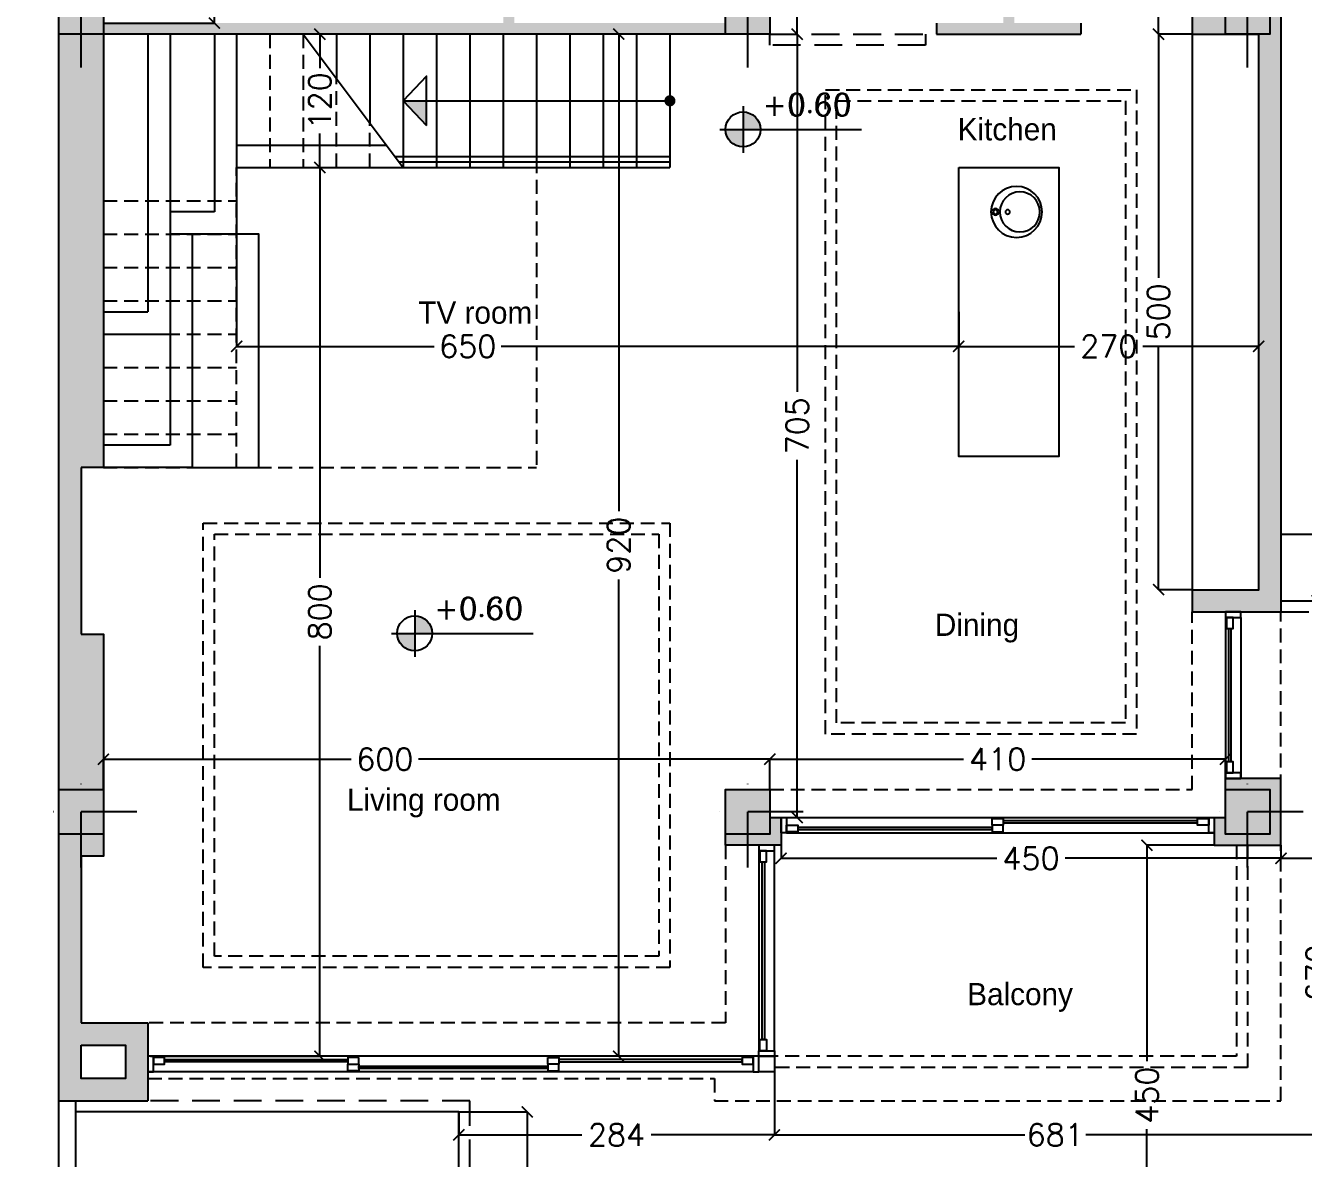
# Model space of a CAD drawing. Header units: millimetres. Extents: x 118878 to 201916, y 10986 to 20993.
# Drawn here: x 191751 to 192901, y 16521 to 17541 of the extents above; entities that cross this region are included whole.
import ezdxf

# ---------------------------------------------------------------- set-up
doc = ezdxf.new("R2010")
doc.units = ezdxf.units.MM
doc.header["$LTSCALE"] = 100
for name, pattern in [('DASHDOT', [1, 0.5, -0.25, 0, -0.25]), ('DASHED2', [0.375, 0.25, -0.125]), ('HIDDEN2', [0.1875, 0.125, -0.0625])]:
    doc.linetypes.add(name, pattern=pattern)
for name, color, linetype in [('0-NIVO', 51, 'Continuous'), ('0-WIN', 187, 'Continuous'), ('1', 1, 'Continuous'), ('2', 2, 'Continuous'), ('3', 3, 'Continuous'), ('4', 4, 'Continuous'), ('7', 7, 'Continuous'), ('8', 8, 'HIDDEN2'), ('9', 11, 'Continuous'), ('AX', 1, 'Continuous'), ('bou', 4, 'Continuous'), ('DIM', 7, 'Continuous'), ('furniture faz2', 181, 'Continuous'), ('K', 9, 'HIDDEN2'), ('text', 201, 'Continuous')]:
    doc.layers.add(name, color=color, linetype=linetype)
doc.styles.add('1', font='romans.shx')
doc.styles.add('ROMANC', font='ROMANC.SHX')
doc.styles.add('SHEET', font='andlso.ttf')
doc.dimstyles.new('100', dxfattribs={"dimtxt": 20, "dimasz": 10, "dimexe": 0, "dimexo": 0, "dimgap": 5, "dimtad": 0, "dimdec": 0, "dimzin": 0, "dimdsep": 46, "dimtxsty": '1', "dimblk": 'ARCHTICK', "dimcen": 0, "dimclrd": 8, "dimclre": 8, "dimclrt": 2, "dimadec": 0, "dimazin": 0, "dimtfac": 1, "dimtdec": 0, "dimtofl": 0, "dimtmove": 2, "dimatfit": 3, "dimldrblk": 'ARCHTICK', "dimfxl": 1, "dimtolj": 1, "dimtzin": 0, "dimarcsym": 0})

# ---------------------------------------------------------------- blocks, each defined once
blk = doc.blocks.new('SINK-K-1')
for centre, radius in [((0, 0), 23), ((-3, 0), 18), ((8, 0), 2), ((19, 0), 3), ((19, 0), 2)]:
    blk.add_circle(centre, radius)
blk = doc.blocks.new('col40x40')
at = {"layer": 'AX'}
h = blk.add_hatch(color=252, dxfattribs=at)
h.dxf.hatch_style = 1
h.paths.add_polyline_path([(-20, -20), (20, -20), (20, 20), (-20, 20)])
at = {"layer": 'AX', "linetype": 'DASHDOT'}
for p, q in [((0, 50), (0, -50)), ((50, 0), (-50, 0))]:
    blk.add_line(p, q, dxfattribs=at)
at = {"layer": 'AX', "color": 7}
blk.add_lwpolyline([(-20, -20), (20, -20), (20, 20), (-20, 20)], close=True, dxfattribs=at)
blk = doc.blocks.new('ax-t1')
at = {"xscale": -1}
for p in [(30, -260), (480, -260), (1080, -260), (30, -980), (480, -980), (1080, -980), (30, -1350), (480, -1350), (1080, -1350)]:
    blk.add_blockref('col40x40', p, dxfattribs=at)
blk = doc.blocks.new('AX-01')
at = {"layer": 'AX', "rotation": 180}
blk.add_blockref('ax-t1', (1100, -1370), dxfattribs=at)
blk = doc.blocks.new('cod-03')
at = {"layer": '1'}
for points in [[(18, 0, 0.414214), (0, 18), (0, 0)], [(0, 0), (-18, 0, 0.414214), (0, -18)]]:
    blk.add_hatch(color=256, dxfattribs=at).paths.add_polyline_path(points)
at = {"layer": '2'}
for p, q in [((0, 24), (0, -24)), ((-24, 0), (121.9, 0))]:
    blk.add_line(p, q, dxfattribs=at)
blk.add_circle((0, 0), 18, dxfattribs=at)
blk = doc.blocks.new('win-plan-112')
at = {"layer": '0-WIN'}
for p, q in [((385, 0), (5, 0)), ((385, -14), (0, -14))]:
    blk.add_line(p, q, dxfattribs=at)
for points in [[(5, 0), (0, 0), (0, -14), (5, -14)], [(390, 0), (385, 0), (385, -14), (390, -14)], [(15, -1), (5, -1), (5, -7), (15, -7)], [(15, -3), (190, -3), (190, -5), (15, -5)], [(200, -1), (190, -1), (190, -7), (200, -7)], [(190, -7), (200, -7), (200, -13), (190, -13)], [(200, -9), (375, -9), (375, -11), (200, -11)], [(385, -7), (375, -7), (375, -13), (385, -13)]]:
    blk.add_lwpolyline(points, close=True, dxfattribs=at)
blk = doc.blocks.new('win-plan-113')
at = {"layer": '0-WIN'}
for p, q in [((-5, 0), (-145, 0)), ((-5, -14), (-150, -14))]:
    blk.add_line(p, q, dxfattribs=at)
for points in [[(-145, 0), (-150, 0), (-150, -14), (-145, -14)], [(0, 0), (-5, 0), (-5, -14), (0, -14)], [(-135, -1), (-145, -1), (-145, -7), (-135, -7)], [(-135, -3), (-15, -3), (-15, -5), (-135, -5)], [(-5, -1), (-15, -1), (-15, -7), (-5, -7)]]:
    blk.add_lwpolyline(points, close=True, dxfattribs=at)
blk = doc.blocks.new('win-plan-114')
at = {"layer": '0-WIN'}
for p, q in [((0, 185), (0, 5)), ((14, 5), (14, 185)), ((-5, 0), (-545, 0)), ((-5, -14), (-550, -14))]:
    blk.add_line(p, q, dxfattribs=at)
for points in [[(0, 190), (0, 185), (14, 185), (14, 190)], [(1, 185), (1, 175), (7, 175), (7, 185)], [(3, 15), (3, 175), (5, 175), (5, 15)], [(1, 5), (1, 15), (7, 15), (7, 5)], [(0, 0), (0, 5), (14, 5), (14, 0)], [(-545, 0), (-550, 0), (-550, -14), (-545, -14)], [(-535, -1), (-545, -1), (-545, -7), (-535, -7)], [(-535, -3), (-370, -3), (-370, -5), (-535, -5)], [(-360, -1), (-370, -1), (-370, -7), (-360, -7)], [(-370, -7), (-360, -7), (-360, -13), (-370, -13)], [(-360, -9), (-190, -9), (-190, -11), (-360, -11)], [(-190, -1), (-180, -1), (-180, -7), (-190, -7)], [(-180, -7), (-190, -7), (-190, -13), (-180, -13)], [(-15, -3), (-180, -3), (-180, -5), (-15, -5)], [(-5, -1), (-15, -1), (-15, -7), (-5, -7)], [(0, 0), (-5, 0), (-5, -14), (0, -14)], [(0, 0), (14, 0), (14, -14), (0, -14)]]:
    blk.add_lwpolyline(points, close=True, dxfattribs=at)
blk = doc.blocks.new('_ArchTick')
at = {"color": 0, "linetype": 'ByBlock', "const_width": 0.15}
blk.add_lwpolyline([(-0.5, -0.5), (0.5, 0.5)], dxfattribs=at)
blk = doc.blocks.new('*D212')
at = {"layer": 'Defpoints', "color": 0, "transparency": 16777216}
for p in [(192881, 17023), (192913.7, 16353), (193106, 16353)]:
    blk.add_point(p, dxfattribs=at)
at = {"layer": 'DIM', "color": 8, "lineweight": -2, "transparency": 16777216}
for p, q in [((192881, 17023), (192913.7, 17023)), ((192913.7, 17023), (192913.7, 16718.2)), ((192913.7, 16353), (192913.7, 16657.7)), ((193106, 16353), (192913.7, 16353))]:
    blk.add_line(p, q, dxfattribs=at)
at = {"layer": 'DIM', "color": 8, "lineweight": -2, "transparency": 16777216, "xscale": 10, "yscale": 10, "zscale": 10}
for p, rotation in [((192913.7, 17023), 90), ((192913.7, 16353), 270)]:
    blk.add_blockref('_ArchTick', p, dxfattribs=dict(at, rotation=rotation))
at = {"layer": 'DIM', "color": 2, "transparency": 16777216, "insert": (192913.7, 16688), "char_height": 20, "attachment_point": 5, "rotation": 90, "style": '1'}
blk.add_mtext('\\A1;670', dxfattribs=at)
blk = doc.blocks.new('*D214')
at = {"layer": 'Defpoints', "color": 0, "transparency": 16777216}
for p in [(192141, 16563), (192202.6, 16563), (192141, 16353)]:
    blk.add_point(p, dxfattribs=at)
at = {"layer": 'DIM', "color": 8, "lineweight": -2, "transparency": 16777216}
for p, q in [((192141, 16563), (192202.6, 16563)), ((192202.6, 16563), (192202.6, 16488.7)), ((192202.6, 16353), (192202.6, 16427.3)), ((192141, 16353), (192202.6, 16353))]:
    blk.add_line(p, q, dxfattribs=at)
at = {"layer": 'DIM', "color": 8, "lineweight": -2, "transparency": 16777216, "xscale": 10, "yscale": 10, "zscale": 10}
for p, rotation in [((192202.6, 16563), 90), ((192202.6, 16353), 270)]:
    blk.add_blockref('_ArchTick', p, dxfattribs=dict(at, rotation=rotation))
at = {"layer": 'DIM', "color": 2, "transparency": 16777216, "insert": (192202.6, 16458), "char_height": 20, "attachment_point": 5, "rotation": 90, "style": '1'}
blk.add_mtext('\\A1;210', dxfattribs=at)
blk = doc.blocks.new('*D215')
at = {"layer": 'Defpoints', "color": 0, "transparency": 16777216}
for p in [(192821, 16803), (192623.5, 16353), (192760.4, 16353)]:
    blk.add_point(p, dxfattribs=at)
at = {"layer": 'DIM', "color": 8, "lineweight": -2, "transparency": 16777216}
for p, q in [((192821, 16803), (192760.4, 16803)), ((192760.4, 16803), (192760.4, 16608.7)), ((192760.4, 16353), (192760.4, 16547.3)), ((192623.5, 16353), (192760.4, 16353))]:
    blk.add_line(p, q, dxfattribs=at)
at = {"layer": 'DIM', "color": 8, "lineweight": -2, "transparency": 16777216, "xscale": 10, "yscale": 10, "zscale": 10}
for p, rotation in [((192760.4, 16803), 90), ((192760.4, 16353), 270)]:
    blk.add_blockref('_ArchTick', p, dxfattribs=dict(at, rotation=rotation))
at = {"layer": 'DIM', "color": 2, "transparency": 16777216, "insert": (192760.4, 16578), "char_height": 20, "attachment_point": 5, "rotation": 90, "style": '1'}
blk.add_mtext('\\A1;450', dxfattribs=at)
blk = doc.blocks.new('*D216')
at = {"layer": 'Defpoints', "color": 0, "transparency": 16777216}
for p in [(192431, 16803), (192881, 16803), (192881, 16791.2)]:
    blk.add_point(p, dxfattribs=at)
at = {"layer": 'DIM', "color": 8, "lineweight": -2, "transparency": 16777216}
for p, q in [((192431, 16803), (192431, 16791.2)), ((192881, 16803), (192881, 16791.2)), ((192431, 16791.2), (192625.3, 16791.2)), ((192881, 16791.2), (192686.7, 16791.2))]:
    blk.add_line(p, q, dxfattribs=at)
at = {"layer": 'DIM', "color": 8, "lineweight": -2, "transparency": 16777216, "xscale": 10, "yscale": 10, "zscale": 10, "rotation": 180}
blk.add_blockref('_ArchTick', (192431, 16791.2), dxfattribs=at)
at = {"layer": 'DIM', "color": 8, "lineweight": -2, "transparency": 16777216, "xscale": 10, "yscale": 10, "zscale": 10}
blk.add_blockref('_ArchTick', (192881, 16791.2), dxfattribs=at)
at = {"layer": 'DIM', "color": 2, "transparency": 16777216, "insert": (192656, 16791.2), "char_height": 20, "attachment_point": 5, "style": '1'}
blk.add_mtext('\\A1;450', dxfattribs=at)
blk = doc.blocks.new('*D217')
at = {"layer": 'Defpoints', "color": 0, "transparency": 16777216}
for p in [(193106, 16813), (192881, 16803), (193106, 16791.2)]:
    blk.add_point(p, dxfattribs=at)
at = {"layer": 'DIM', "color": 8, "lineweight": -2, "transparency": 16777216}
for p, q in [((193106, 16813), (193106, 16791.2)), ((192881, 16803), (192881, 16791.2)), ((192881, 16791.2), (192962.8, 16791.2)), ((193106, 16791.2), (193024.2, 16791.2))]:
    blk.add_line(p, q, dxfattribs=at)
at = {"layer": 'DIM', "color": 8, "lineweight": -2, "transparency": 16777216, "xscale": 10, "yscale": 10, "zscale": 10, "rotation": 180}
blk.add_blockref('_ArchTick', (192881, 16791.2), dxfattribs=at)
at = {"layer": 'DIM', "color": 8, "lineweight": -2, "transparency": 16777216, "xscale": 10, "yscale": 10, "zscale": 10}
blk.add_blockref('_ArchTick', (193106, 16791.2), dxfattribs=at)
at = {"layer": 'DIM', "color": 2, "transparency": 16777216, "insert": (192993.5, 16791.2), "char_height": 20, "attachment_point": 5, "style": '1'}
blk.add_mtext('\\A1;225', dxfattribs=at)
blk = doc.blocks.new('*D167')
at = {"layer": 'Defpoints', "color": 0, "transparency": 16777216}
for p in [(192431, 17888), (192421, 17533), (192445.6, 17533)]:
    blk.add_point(p, dxfattribs=at)
at = {"layer": 'DIM', "color": 8, "lineweight": -2, "transparency": 16777216}
for p, q in [((192431, 17888), (192445.6, 17888)), ((192445.6, 17888), (192445.6, 17741.2)), ((192445.6, 17533), (192445.6, 17679.8)), ((192421, 17533), (192445.6, 17533))]:
    blk.add_line(p, q, dxfattribs=at)
at = {"layer": 'DIM', "color": 8, "lineweight": -2, "transparency": 16777216, "xscale": 10, "yscale": 10, "zscale": 10}
for p, rotation in [((192445.6, 17888), 90), ((192445.6, 17533), 270)]:
    blk.add_blockref('_ArchTick', p, dxfattribs=dict(at, rotation=rotation))
at = {"layer": 'DIM', "color": 2, "transparency": 16777216, "insert": (192445.6, 17710.5), "char_height": 20, "attachment_point": 5, "rotation": 90, "style": '1'}
blk.add_mtext('\\A1;355', dxfattribs=at)
blk = doc.blocks.new('*D180')
at = {"layer": 'Defpoints', "color": 0, "transparency": 16777216}
for p in [(191841, 17938), (191821, 17543), (191921, 17543)]:
    blk.add_point(p, dxfattribs=at)
at = {"layer": 'DIM', "color": 8, "lineweight": -2, "transparency": 16777216}
for p, q in [((191841, 17938), (191921, 17938)), ((191921, 17938), (191921, 17771.2)), ((191921, 17543), (191921, 17709.8)), ((191821, 17543), (191921, 17543))]:
    blk.add_line(p, q, dxfattribs=at)
at = {"layer": 'DIM', "color": 8, "lineweight": -2, "transparency": 16777216, "xscale": 10, "yscale": 10, "zscale": 10}
for p, rotation in [((191921, 17938), 90), ((191921, 17543), 270)]:
    blk.add_blockref('_ArchTick', p, dxfattribs=dict(at, rotation=rotation))
at = {"layer": 'DIM', "color": 2, "transparency": 16777216, "insert": (191921, 17740.5), "char_height": 20, "attachment_point": 5, "rotation": 90, "style": '1'}
blk.add_mtext('\\A1;395', dxfattribs=at)
blk = doc.blocks.new('*D183')
at = {"layer": 'Defpoints', "color": 0, "transparency": 16777216}
for p in [(192421, 17533), (192426, 16828), (192445.6, 16828)]:
    blk.add_point(p, dxfattribs=at)
at = {"layer": 'DIM', "color": 8, "lineweight": -2, "transparency": 16777216}
for p, q in [((192421, 17533), (192445.6, 17533)), ((192445.6, 17533), (192445.6, 17211.2)), ((192445.6, 16828), (192445.6, 17149.8)), ((192426, 16828), (192445.6, 16828))]:
    blk.add_line(p, q, dxfattribs=at)
at = {"layer": 'DIM', "color": 8, "lineweight": -2, "transparency": 16777216, "xscale": 10, "yscale": 10, "zscale": 10}
for p, rotation in [((192445.6, 17533), 90), ((192445.6, 16828), 270)]:
    blk.add_blockref('_ArchTick', p, dxfattribs=dict(at, rotation=rotation))
at = {"layer": 'DIM', "color": 2, "transparency": 16777216, "insert": (192445.6, 17180.5), "char_height": 20, "attachment_point": 5, "rotation": 90, "style": '1'}
blk.add_mtext('\\A1;705', dxfattribs=at)
blk = doc.blocks.new('*D184')
at = {"layer": 'Defpoints', "color": 0, "transparency": 16777216}
for p in [(192421, 16880.4), (192831, 16863), (192421, 16853)]:
    blk.add_point(p, dxfattribs=at)
at = {"layer": 'DIM', "color": 8, "lineweight": -2, "transparency": 16777216}
for p, q in [((192421, 16853), (192421, 16880.4)), ((192421, 16880.4), (192595.3, 16880.4)), ((192831, 16880.4), (192656.7, 16880.4)), ((192831, 16863), (192831, 16880.4))]:
    blk.add_line(p, q, dxfattribs=at)
at = {"layer": 'DIM', "color": 8, "lineweight": -2, "transparency": 16777216, "xscale": 10, "yscale": 10, "zscale": 10, "rotation": 180}
blk.add_blockref('_ArchTick', (192421, 16880.4), dxfattribs=at)
at = {"layer": 'DIM', "color": 8, "lineweight": -2, "transparency": 16777216, "xscale": 10, "yscale": 10, "zscale": 10}
blk.add_blockref('_ArchTick', (192831, 16880.4), dxfattribs=at)
at = {"layer": 'DIM', "color": 2, "transparency": 16777216, "insert": (192626, 16880.4), "char_height": 20, "attachment_point": 5, "style": '1'}
blk.add_mtext('\\A1;410', dxfattribs=at)
blk = doc.blocks.new('*D185')
at = {"layer": 'Defpoints', "color": 0, "transparency": 16777216}
for p in [(191821, 16880.4), (191821, 16853), (192421, 16853)]:
    blk.add_point(p, dxfattribs=at)
at = {"layer": 'DIM', "color": 8, "lineweight": -2, "transparency": 16777216}
for p, q in [((191821, 16853), (191821, 16880.4)), ((191821, 16880.4), (192044.1, 16880.4)), ((192421, 16880.4), (192104.6, 16880.4)), ((192421, 16853), (192421, 16880.4))]:
    blk.add_line(p, q, dxfattribs=at)
at = {"layer": 'DIM', "color": 8, "lineweight": -2, "transparency": 16777216, "xscale": 10, "yscale": 10, "zscale": 10, "rotation": 180}
blk.add_blockref('_ArchTick', (191821, 16880.4), dxfattribs=at)
at = {"layer": 'DIM', "color": 8, "lineweight": -2, "transparency": 16777216, "xscale": 10, "yscale": 10, "zscale": 10}
blk.add_blockref('_ArchTick', (192421, 16880.4), dxfattribs=at)
at = {"layer": 'DIM', "color": 2, "transparency": 16777216, "insert": (192074.4, 16880.4), "char_height": 20, "attachment_point": 5, "style": '1'}
blk.add_mtext('\\A1;600', dxfattribs=at)
blk = doc.blocks.new('*D186')
at = {"layer": 'Defpoints', "color": 0, "transparency": 16777216}
for p in [(191971, 17413), (192015.9, 17413), (191863.5, 16613)]:
    blk.add_point(p, dxfattribs=at)
at = {"layer": 'DIM', "color": 8, "lineweight": -2, "transparency": 16777216}
for p, q in [((191971, 17413), (192015.9, 17413)), ((192015.9, 17413), (192015.9, 17043.7)), ((192015.9, 16613), (192015.9, 16982.3)), ((191863.5, 16613), (192015.9, 16613))]:
    blk.add_line(p, q, dxfattribs=at)
at = {"layer": 'DIM', "color": 8, "lineweight": -2, "transparency": 16777216, "xscale": 10, "yscale": 10, "zscale": 10}
for p, rotation in [((192015.9, 17413), 90), ((192015.9, 16613), 270)]:
    blk.add_blockref('_ArchTick', p, dxfattribs=dict(at, rotation=rotation))
at = {"layer": 'DIM', "color": 2, "transparency": 16777216, "insert": (192015.9, 17013), "char_height": 20, "attachment_point": 5, "rotation": 90, "style": '1'}
blk.add_mtext('\\A1;800', dxfattribs=at)
blk = doc.blocks.new('*D189')
at = {"layer": 'Defpoints', "color": 0, "transparency": 16777216}
for p in [(191941, 17353), (192591, 17283), (192591, 17252)]:
    blk.add_point(p, dxfattribs=at)
at = {"layer": 'DIM', "color": 8, "lineweight": -2, "transparency": 16777216}
for p, q in [((191941, 17353), (191941, 17252)), ((192591, 17283), (192591, 17252)), ((191941, 17252), (192118.7, 17252)), ((192591, 17252), (192179.2, 17252))]:
    blk.add_line(p, q, dxfattribs=at)
at = {"layer": 'DIM', "color": 8, "lineweight": -2, "transparency": 16777216, "xscale": 10, "yscale": 10, "zscale": 10, "rotation": 180}
blk.add_blockref('_ArchTick', (191941, 17252), dxfattribs=at)
at = {"layer": 'DIM', "color": 8, "lineweight": -2, "transparency": 16777216, "xscale": 10, "yscale": 10, "zscale": 10}
blk.add_blockref('_ArchTick', (192591, 17252), dxfattribs=at)
at = {"layer": 'DIM', "color": 2, "transparency": 16777216, "insert": (192149, 17252), "char_height": 20, "attachment_point": 5, "style": '1'}
blk.add_mtext('\\A1;650', dxfattribs=at)
blk = doc.blocks.new('*D190')
at = {"layer": 'Defpoints', "color": 0, "transparency": 16777216}
for p in [(192591, 17283), (192861, 17252), (192861, 17238)]:
    blk.add_point(p, dxfattribs=at)
at = {"layer": 'DIM', "color": 8, "lineweight": -2, "transparency": 16777216}
for p, q in [((192591, 17283), (192591, 17252)), ((192591, 17252), (192695.3, 17252)), ((192861, 17252), (192756.7, 17252)), ((192861, 17238), (192861, 17252))]:
    blk.add_line(p, q, dxfattribs=at)
at = {"layer": 'DIM', "color": 8, "lineweight": -2, "transparency": 16777216, "xscale": 10, "yscale": 10, "zscale": 10, "rotation": 180}
blk.add_blockref('_ArchTick', (192591, 17252), dxfattribs=at)
at = {"layer": 'DIM', "color": 8, "lineweight": -2, "transparency": 16777216, "xscale": 10, "yscale": 10, "zscale": 10}
blk.add_blockref('_ArchTick', (192861, 17252), dxfattribs=at)
at = {"layer": 'DIM', "color": 2, "transparency": 16777216, "insert": (192726, 17252), "char_height": 20, "attachment_point": 5, "style": '1'}
blk.add_mtext('\\A1;270', dxfattribs=at)
blk = doc.blocks.new('*D191')
at = {"layer": 'Defpoints', "color": 0, "transparency": 16777216}
for p in [(192801, 17533), (192770.8, 17033), (192801, 17033)]:
    blk.add_point(p, dxfattribs=at)
at = {"layer": 'DIM', "color": 8, "lineweight": -2, "transparency": 16777216}
for p, q in [((192801, 17533), (192770.8, 17533)), ((192770.8, 17533), (192770.8, 17313.7)), ((192770.8, 17033), (192770.8, 17252.3)), ((192801, 17033), (192770.8, 17033))]:
    blk.add_line(p, q, dxfattribs=at)
at = {"layer": 'DIM', "color": 8, "lineweight": -2, "transparency": 16777216, "xscale": 10, "yscale": 10, "zscale": 10}
for p, rotation in [((192770.8, 17533), 90), ((192770.8, 17033), 270)]:
    blk.add_blockref('_ArchTick', p, dxfattribs=dict(at, rotation=rotation))
at = {"layer": 'DIM', "color": 2, "transparency": 16777216, "insert": (192770.8, 17283), "char_height": 20, "attachment_point": 5, "rotation": 90, "style": '1'}
blk.add_mtext('\\A1;500', dxfattribs=at)
blk = doc.blocks.new('*D198')
at = {"layer": 'Defpoints', "color": 0, "transparency": 16777216}
for p in [(192770.8, 17753), (192796, 17753), (192801, 17533)]:
    blk.add_point(p, dxfattribs=at)
at = {"layer": 'DIM', "color": 8, "lineweight": -2, "transparency": 16777216}
for p, q in [((192796, 17753), (192770.8, 17753)), ((192770.8, 17753), (192770.8, 17659.4)), ((192770.8, 17533), (192770.8, 17598)), ((192801, 17533), (192770.8, 17533))]:
    blk.add_line(p, q, dxfattribs=at)
at = {"layer": 'DIM', "color": 8, "lineweight": -2, "transparency": 16777216, "xscale": 10, "yscale": 10, "zscale": 10}
for p, rotation in [((192770.8, 17753), 90), ((192770.8, 17533), 270)]:
    blk.add_blockref('_ArchTick', p, dxfattribs=dict(at, rotation=rotation))
at = {"layer": 'DIM', "color": 2, "transparency": 16777216, "insert": (192770.8, 17628.7), "char_height": 20, "attachment_point": 5, "rotation": 90, "style": '1'}
blk.add_mtext('\\A1;220', dxfattribs=at)
blk = doc.blocks.new('*D223')
at = {"layer": 'Defpoints', "color": 0, "transparency": 16777216}
for p in [(192015.9, 17533), (192031, 17533), (191971, 17413)]:
    blk.add_point(p, dxfattribs=at)
at = {"layer": 'DIM', "color": 8, "lineweight": -2, "transparency": 16777216}
for p, q in [((192031, 17533), (192015.9, 17533)), ((192015.9, 17533), (192015.9, 17502.3)), ((192015.9, 17413), (192015.9, 17443.7)), ((191971, 17413), (192015.9, 17413))]:
    blk.add_line(p, q, dxfattribs=at)
at = {"layer": 'DIM', "color": 8, "lineweight": -2, "transparency": 16777216, "xscale": 10, "yscale": 10, "zscale": 10}
for p, rotation in [((192015.9, 17533), 90), ((192015.9, 17413), 270)]:
    blk.add_blockref('_ArchTick', p, dxfattribs=dict(at, rotation=rotation))
at = {"layer": 'DIM', "color": 2, "transparency": 16777216, "insert": (192015.9, 17473), "char_height": 20, "attachment_point": 5, "rotation": 90, "style": '1'}
blk.add_mtext('\\A1;120', dxfattribs=at)
blk = doc.blocks.new('*D224')
at = {"layer": 'Defpoints', "color": 0, "transparency": 16777216}
for p in [(192284.9, 17533), (192381, 17533), (192411, 16613)]:
    blk.add_point(p, dxfattribs=at)
at = {"layer": 'DIM', "color": 8, "lineweight": -2, "transparency": 16777216}
for p, q in [((192381, 17533), (192284.9, 17533)), ((192284.9, 17533), (192284.9, 17103.7)), ((192284.9, 16613), (192284.9, 17042.3)), ((192411, 16613), (192284.9, 16613))]:
    blk.add_line(p, q, dxfattribs=at)
at = {"layer": 'DIM', "color": 8, "lineweight": -2, "transparency": 16777216, "xscale": 10, "yscale": 10, "zscale": 10}
for p, rotation in [((192284.9, 17533), 90), ((192284.9, 16613), 270)]:
    blk.add_blockref('_ArchTick', p, dxfattribs=dict(at, rotation=rotation))
at = {"layer": 'DIM', "color": 2, "transparency": 16777216, "insert": (192284.9, 17073), "char_height": 20, "attachment_point": 5, "rotation": 90, "style": '1'}
blk.add_mtext('\\A1;920', dxfattribs=at)
blk = doc.blocks.new('*D239')
at = {"layer": '9', "color": 8, "lineweight": -2, "transparency": 16777216}
for p, q in [((192425, 16599), (192425, 16542.3)), ((192141, 16563), (192141, 16542.3)), ((192141, 16542.3), (192251.8, 16542.3)), ((192425, 16542.3), (192314.2, 16542.3))]:
    blk.add_line(p, q, dxfattribs=at)
at = {"layer": 'Defpoints', "color": 0, "transparency": 16777216}
for p in [(192425, 16599), (192141, 16563), (192425, 16542.3)]:
    blk.add_point(p, dxfattribs=at)
at = {"layer": '9', "color": 8, "lineweight": -2, "transparency": 16777216, "xscale": 10, "yscale": 10, "zscale": 10, "rotation": 180}
blk.add_blockref('_ArchTick', (192141, 16542.3), dxfattribs=at)
at = {"layer": '9', "color": 8, "lineweight": -2, "transparency": 16777216, "xscale": 10, "yscale": 10, "zscale": 10}
blk.add_blockref('_ArchTick', (192425, 16542.3), dxfattribs=at)
at = {"layer": '9', "color": 2, "transparency": 16777216, "insert": (192283, 16542.3), "char_height": 20, "attachment_point": 5, "style": '1'}
blk.add_mtext('\\A1;284', dxfattribs=at)
blk = doc.blocks.new('*D240')
at = {"layer": '9', "color": 8, "lineweight": -2, "transparency": 16777216}
for p, q in [((193106, 16688), (193106, 16542.3)), ((192425, 16599), (192425, 16542.3)), ((192425, 16542.3), (192650.6, 16542.3)), ((193106, 16542.3), (192705.3, 16542.3))]:
    blk.add_line(p, q, dxfattribs=at)
at = {"layer": 'Defpoints', "color": 0, "transparency": 16777216}
for p in [(193106, 16688), (192425, 16599), (193106, 16542.3)]:
    blk.add_point(p, dxfattribs=at)
at = {"layer": '9', "color": 8, "lineweight": -2, "transparency": 16777216, "xscale": 10, "yscale": 10, "zscale": 10, "rotation": 180}
blk.add_blockref('_ArchTick', (192425, 16542.3), dxfattribs=at)
at = {"layer": '9', "color": 8, "lineweight": -2, "transparency": 16777216, "xscale": 10, "yscale": 10, "zscale": 10}
blk.add_blockref('_ArchTick', (193106, 16542.3), dxfattribs=at)
at = {"layer": '9', "color": 2, "transparency": 16777216, "insert": (192677.9, 16542.3), "char_height": 20, "attachment_point": 5, "style": '1'}
blk.add_mtext('\\A1;681', dxfattribs=at)

msp = doc.modelspace()

# ---------------------------------------------------------------- hatches: boundary and pattern name
at = {"layer": '1'}
msp.add_hatch(color=256, dxfattribs=at).paths.add_polyline_path([(192111.9, 17450.7), (192091, 17473), (192111.9, 17473)])
at = {"layer": '9'}
h = msp.add_hatch(color=256, dxfattribs=at)
h.paths.add_polyline_path([(191801, 16623), (191841, 16623), (191841, 16593), (191801, 16593)], flags=16)
h.paths.add_polyline_path([(191821, 17533), (191821, 17143), (191801, 17143), (191801, 16993), (191821, 16993), (191821, 16793), (191801, 16793), (191801, 16643), (191861, 16643), (191861, 16573), (191781, 16573), (191781, 17973), (191841, 17973), (191841, 17938), (191821, 17938), (191821, 17893), (191801, 17893), (191801, 17573), (191821, 17573), (191821, 17543), (192181, 17543), (192181, 17603), (192191, 17603), (192191, 17543), (192381, 17543), (192381, 17603), (192411, 17603), (192411, 17613), (192421, 17613), (192421, 17533)])
h.paths.add_polyline_path([(192676, 17753), (192676, 17718), (192641, 17718), (192641, 17543), (192701, 17543), (192701, 17533), (192571, 17533), (192571, 17543), (192631, 17543), (192631, 17593), (192571, 17593), (192571, 17603), (192631, 17603), (192631, 17773), (192641, 17773), (192641, 17763), (192861, 17763), (192861, 17888), (192831, 17888), (192831, 17933), (192641, 17933), (192641, 17868), (192631, 17868), (192631, 17878), (192621, 17878), (192621, 17953), (192681, 17953), (192681, 17973), (192761, 17973), (192761, 17953), (192781, 17953), (192781, 17973), (192821, 17973), (192821, 17953), (192841, 17953), (192841, 17973), (192881, 17973), (192881, 17673), (192861, 17673), (192861, 17753)])
h.paths.add_polyline_path([(192666, 17753), (192666, 17728), (192641, 17728), (192641, 17753)], flags=16)
h.paths.add_polyline_path([(192421, 17878), (192421, 17888), (192431, 17888), (192431, 17953), (192181, 17953), (192181, 17733), (192201, 17733), (192201, 17743), (192191, 17743), (192191, 17933), (192381, 17933), (192381, 17743), (192296, 17743), (192296, 17733), (192411, 17733), (192411, 17723), (192421, 17723), (192421, 17743), (192391, 17743), (192391, 17878)])
h.paths.add_polyline_path([(192821, 16828), (192831, 16828), (192831, 16863), (192881, 16863), (192881, 16803), (192821, 16803)])
h.paths.add_polyline_path([(192381, 16803), (192381, 16813), (192381, 16853), (192421, 16853), (192421, 16828), (192431, 16828), (192431, 16803)])
h.paths.add_polyline_path([(192801, 17033), (192861, 17033), (192861, 17533), (192801, 17533), (192801, 17553), (192831, 17553), (192831, 17573), (192861, 17573), (192861, 17583), (192881, 17583), (192881, 17013), (192801, 17013)])

# ---------------------------------------------------------------- linework, layer by layer
at = {"layer": '1'}
for p, q in [((192001, 17533), (192091, 17413)), ((192091, 17473), (192331, 17473))]:
    msp.add_line(p, q, dxfattribs=at)
msp.add_lwpolyline([(192111.9, 17450.7), (192111.9, 17495.2), (192091, 17473), (192111.9, 17450.7)], dxfattribs=at)
at = {"layer": '1', "const_width": 5}
msp.add_lwpolyline([(192328.5, 17473, 1), (192333.5, 17473, 1)], format="xyb", close=True, dxfattribs=at)
at = {"layer": '2'}
for p, q in [((192031, 17533), (192031, 17493)), ((192061, 17533), (192061, 17453)), ((192091, 17533), (192091, 17413)), ((192121, 17533), (192121, 17413)), ((192151, 17533), (192151, 17413)), ((192181, 17533), (192181, 17413)), ((192211, 17533), (192211, 17413)), ((192241, 17533), (192241, 17413)), ((192271, 17533), (192271, 17413)), ((192301, 17533), (192301, 17413)), ((192331, 17533), (192331, 17413)), ((192091, 17413), (192331, 17413)), ((192881, 17083), (193166, 17083)), ((192431, 16818), (192431, 16803))]:
    msp.add_line(p, q, dxfattribs=at)
msp.add_lwpolyline([(192881, 17023), (193106, 17023), (193106, 16353), (192141, 16353), (192141, 16563), (191796, 16563)], dxfattribs=at)
at = {"layer": '2', "linetype": 'DASHED2'}
msp.add_lwpolyline([(192881, 17013), (193096, 17013), (193096, 16363), (192151, 16363), (192151, 16573), (191861, 16573)], dxfattribs=at)
at = {"layer": '3'}
for p, q in [((192083.5, 17423), (192331, 17423)), ((192087.2, 17418), (192331, 17418))]:
    msp.add_line(p, q, dxfattribs=at)
at = {"layer": '4'}
msp.add_lwpolyline([(191796, 16573), (191796, 15508), (193166, 15508), (193166, 17593), (193181, 17593), (193181, 15493), (191781, 15493), (191781, 16573)], dxfattribs=at)
at = {"layer": '7'}
for p, q in [((192881, 17583), (192881, 17013)), ((192571, 17543), (192571, 17533)), ((192701, 17543), (192701, 17533)), ((192801, 17553), (192801, 17533)), ((192571, 17533), (192701, 17533)), ((192801, 17533), (192861, 17533)), ((191801, 17143), (191801, 16993)), ((192801, 17033), (192801, 17013)), ((192801, 17013), (192881, 17013)), ((191801, 16793), (191801, 16643)), ((191801, 16643), (191861, 16643)), ((191861, 16643), (191861, 16573)), ((191781, 16573), (191861, 16573))]:
    msp.add_line(p, q, dxfattribs=at)
for points in [[(191781, 16573), (191781, 17973), (191841, 17973), (191841, 17938), (191821, 17938), (191821, 17893), (191801, 17893), (191801, 17573)], [(192421, 17613), (192421, 17533), (191821, 17533)], [(191821, 17533), (191821, 17143), (191801, 17143)], [(192801, 17033), (192861, 17033), (192861, 17533)], [(191801, 16993), (191821, 16993), (191821, 16793), (191801, 16793)], [(192821, 16828), (192821, 16803), (192881, 16803), (192881, 16863), (192831, 16863)], [(192821, 16828), (192831, 16828), (192831, 16863)], [(192381, 16803), (192381, 16813), (192381, 16813), (192381, 16853), (192421, 16853), (192421, 16828), (192431, 16828)], [(192431, 16828), (192431, 16803), (192381, 16803)]]:
    msp.add_lwpolyline(points, dxfattribs=at)
msp.add_lwpolyline([(191801, 16623), (191841, 16623), (191841, 16593), (191801, 16593)], close=True, dxfattribs=at)
at = {"layer": '8'}
for p, q in [((191971, 17533), (191971, 17413)), ((192001, 17533), (192001, 17413)), ((192211, 17533), (192211, 17143)), ((192031, 17413), (192031, 17493)), ((192061, 17413), (192061, 17453)), ((191941, 17143), (191941, 17413)), ((191821, 17383), (191941, 17383)), ((191821, 17353), (191941, 17353)), ((191821, 17323), (191941, 17323)), ((191821, 17293), (191941, 17293)), ((191821, 17263), (191941, 17263)), ((191821, 17233), (191941, 17233)), ((191821, 17203), (191941, 17203)), ((191821, 17173), (191941, 17173)), ((191821, 17143), (191941, 17143)), ((191941, 17143), (192211, 17143))]:
    msp.add_line(p, q, dxfattribs=at)
at = {"layer": '8', "linetype": 'DASHED2'}
msp.add_lwpolyline([(192561, 17523), (192421, 17523), (192421, 17533), (192561, 17533)], close=True, dxfattribs=at)
at = {"layer": '8'}
msp.add_lwpolyline([(191861, 16593), (192371, 16593), (192371, 16573), (192881, 16573), (192881, 17013)], dxfattribs=at)
at = {"layer": 'bou', "color": 1}
msp.add_lwpolyline([(191781, 18193), (193181, 18193), (193181, 15493), (191781, 15493)], close=True, dxfattribs=at)
at = {"layer": 'furniture faz2'}
for p, q in [((191861, 17533), (191861, 17283)), ((191881, 17533), (191881, 17353)), ((191881, 17533), (191881, 17263)), ((191921, 17533), (191921, 17373)), ((191941, 17533), (191941, 17353)), ((192801, 17533), (192801, 17033)), ((191941, 17433), (192076, 17433)), ((191941, 17413), (192091, 17413)), ((191921, 17373), (191881, 17373)), ((191881, 17353), (191881, 17163)), ((191941, 17353), (191881, 17353)), ((191901, 17353), (191901, 17143)), ((191821, 17283), (191861, 17283)), ((191821, 17263), (191881, 17263)), ((191881, 17163), (191821, 17163)), ((191901, 17143), (191821, 17143))]:
    msp.add_line(p, q, dxfattribs=at)
msp.add_lwpolyline([(192591, 17413), (192681, 17413), (192681, 17153), (192591, 17153)], close=True, dxfattribs=at)
msp.add_lwpolyline([(191901, 17143), (191961, 17143), (191961, 17353), (191941, 17353)], dxfattribs=at)
at = {"layer": 'K'}
for points in [[(192751, 16903), (192471, 16903), (192471, 17483), (192751, 17483)], [(192481, 17473), (192741, 17473), (192741, 16913), (192481, 16913)], [(191911, 17093), (192331, 17093), (192331, 16693), (191911, 16693)], [(191921, 17083), (192321, 17083), (192321, 16703), (191921, 16703)]]:
    msp.add_lwpolyline(points, close=True, dxfattribs=at)
for points in [[(192421, 16853), (192801, 16853), (192801, 17013)], [(192381, 16803), (192381, 16643), (191861, 16643)], [(192851, 16803), (192851, 16603), (192425, 16603)], [(192841, 16803), (192841, 16613), (192425, 16613)]]:
    msp.add_lwpolyline(points, dxfattribs=at)

# ---------------------------------------------------------------- block references
at = {"layer": '0-NIVO', "xscale": 0.8750000000129351, "yscale": 0.8750000000129351, "zscale": 0.8750000000129351}
for p in [(192396.8, 17447.2), (192101.3, 16993.6)]:
    msp.add_blockref('cod-03', p, dxfattribs=at)
at = {"layer": '2'}
for name, p in [('AX-01', (191781, 17943)), ('win-plan-114', (192411, 16613))]:
    msp.add_blockref(name, p, dxfattribs=at)
at = {"layer": '2', "rotation": 90}
msp.add_blockref('win-plan-113', (192831, 17013), dxfattribs=at)
at = {"layer": '2', "xscale": -1}
msp.add_blockref('win-plan-112', (192821, 16828), dxfattribs=at)
at = {"layer": 'furniture faz2', "xscale": -1}
msp.add_blockref('SINK-K-1', (192643, 17373), dxfattribs=at)

# ---------------------------------------------------------------- texts
at = {"layer": '0-NIVO', "style": 'ROMANC'}
for p in [(192414.1, 17459.5), (192118.6, 17006)]:
    msp.add_text('+0.60', height=20, dxfattribs=at).set_placement(p)
at = {"layer": 'text', "style": 'SHEET'}
for s, p in [('Kitchen', (192590, 17437.4)), ('TV room', (192104.5, 17272.4)), ('Dining', (192569.5, 16991.4)), ('Living room', (192040.3, 16834)), ('Balcony', (192598.6, 16659))]:
    msp.add_text(s, height=20, dxfattribs=at).set_placement(p)

# ---------------------------------------------------------------- dimensions: what is measured, and where the dimension line sits
at = {"layer": '9'}
dim = msp.add_linear_dim(base=(193106, 16542.3), p1=(192425, 16599), p2=(193106, 16688), dimstyle='100', dxfattribs=at)
dim.commit()
dim.dimension.update_dxf_attribs({"geometry": '*D240', "text_midpoint": (192677.9, 16542.3), "dimtype": 160})
dim = msp.add_linear_dim(base=(192425, 16542.3), p1=(192141, 16563), p2=(192425, 16599), dimstyle='100', dxfattribs=at)
dim.commit()
dim.dimension.update_dxf_attribs({"geometry": '*D239', "text_midpoint": (192283, 16542.3)})
at = {"layer": 'DIM'}
for base, p1, p2, picture, middle in [((191921, 17543), (191841, 17938), (191821, 17543), '*D180', (191921, 17740.5)), ((192445.6, 17533), (192431, 17888), (192421, 17533), '*D167', (192445.6, 17710.5)), ((192015.9, 17533), (191971, 17413), (192031, 17533), '*D223', (192015.9, 17473)), ((192284.9, 17533), (192411, 16613), (192381, 17533), '*D224', (192284.9, 17073)), ((192445.6, 16828), (192421, 17533), (192426, 16828), '*D183', (192445.6, 17180.5)), ((192770.8, 17033), (192801, 17533), (192801, 17033), '*D191', (192770.8, 17283)), ((192015.9, 17413), (191863.5, 16613), (191971, 17413), '*D186', (192015.9, 17013)), ((192913.7, 16353), (192881, 17023), (193106, 16353), '*D212', (192913.7, 16688)), ((192760.4, 16353), (192821, 16803), (192623.5, 16353), '*D215', (192760.4, 16578)), ((192202.6, 16563), (192141, 16353), (192141, 16563), '*D214', (192202.6, 16458))]:
    dim = msp.add_linear_dim(base=base, p1=p1, p2=p2, angle=90, dimstyle='100', dxfattribs=at)
    dim.commit()
    dim.dimension.update_dxf_attribs({"geometry": picture, "text_midpoint": middle})
dim = msp.add_linear_dim(base=(192770.8, 17753), p1=(192801, 17533), p2=(192796, 17753), angle=90, dimstyle='100', dxfattribs=at)
dim.commit()
dim.dimension.update_dxf_attribs({"geometry": '*D198', "text_midpoint": (192770.8, 17628.7), "dimtype": 160})
for base, p1, p2, picture, middle in [((192591, 17252), (191941, 17353), (192591, 17283), '*D189', (192149, 17252)), ((191821, 16880.4), (192421, 16853), (191821, 16853), '*D185', (192074.4, 16880.4))]:
    dim = msp.add_linear_dim(base=base, p1=p1, p2=p2, dimstyle='100', dxfattribs=at)
    dim.commit()
    dim.dimension.update_dxf_attribs({"geometry": picture, "text_midpoint": middle, "dimtype": 160})
for base, p1, p2, picture, middle in [((192861, 17252), (192591, 17283), (192861, 17238), '*D190', (192726, 17252)), ((192421, 16880.4), (192831, 16863), (192421, 16853), '*D184', (192626, 16880.4)), ((193106, 16791.2), (192881, 16803), (193106, 16813), '*D217', (192993.5, 16791.2)), ((192881, 16791.2), (192431, 16803), (192881, 16803), '*D216', (192656, 16791.2))]:
    dim = msp.add_linear_dim(base=base, p1=p1, p2=p2, dimstyle='100', dxfattribs=at)
    dim.commit()
    dim.dimension.update_dxf_attribs({"geometry": picture, "text_midpoint": middle})

doc.saveas('drawing.dxf')
